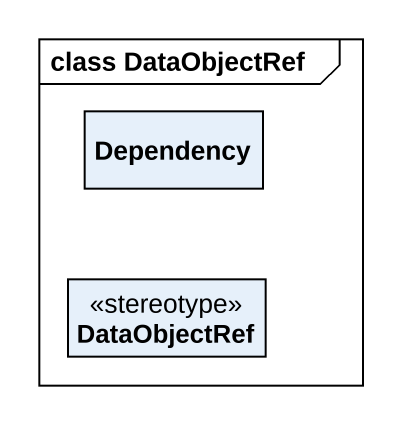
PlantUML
@startuml
mainframe class DataObjectRef
hide circle
hide empty members
class Dependency
class DataObjectRef <<stereotype>>
@enduml
